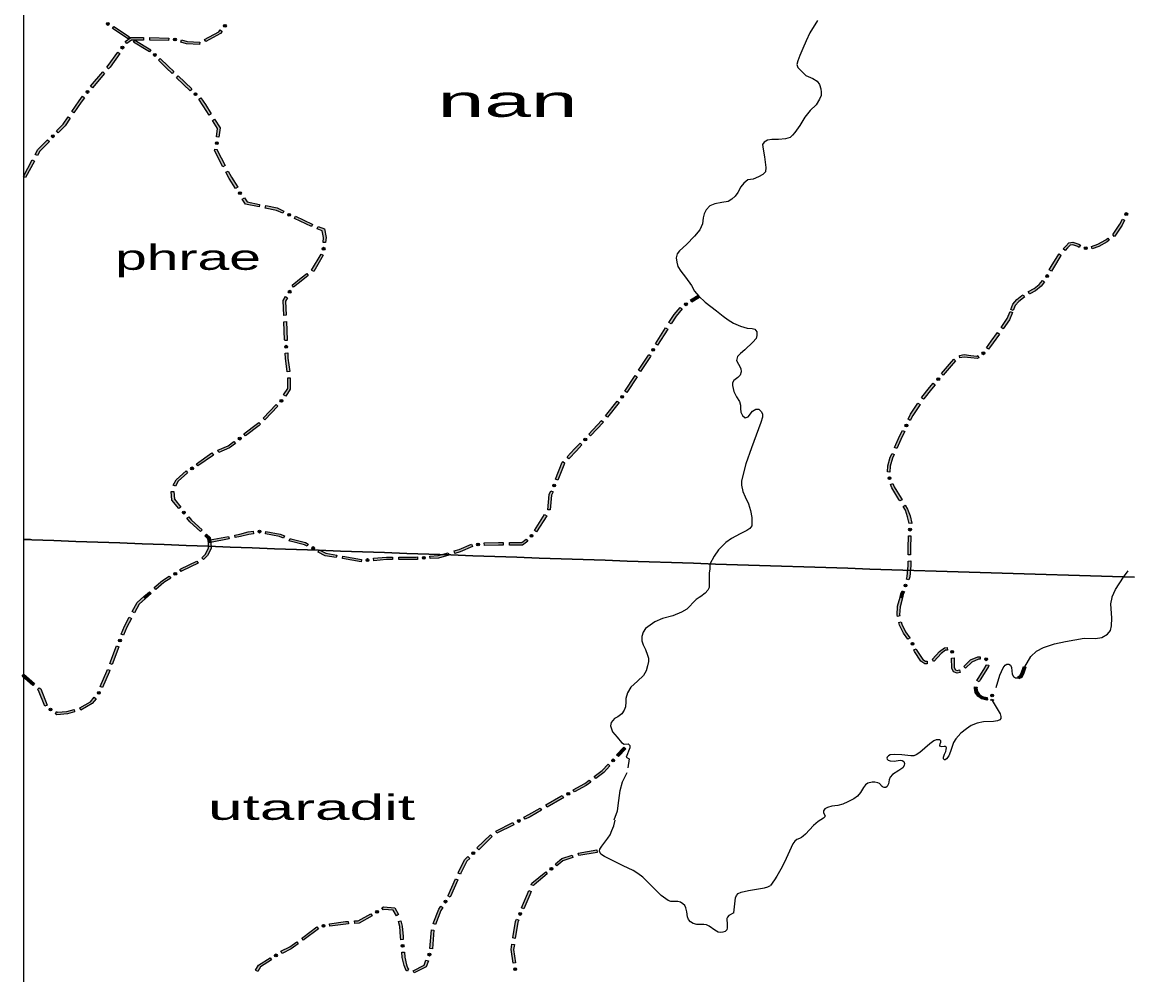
# Model space of a CAD drawing. Header units: metres. Extents: x -835890 to 1024355, y 79891 to 2211954.
# Drawn here: x -835336 to -659010, y 1499002 to 1650872 of the extents above; entities that cross this region are included whole.
import ezdxf

# ---------------------------------------------------------------- set-up
doc = ezdxf.new("R2010")
doc.units = ezdxf.units.M
doc.header["$LTSCALE"] = 2200
for name, color, linetype, lineweight in [('18', 7, 'Continuous', 13), ('20', 7, 'Continuous', 13), ('36', 7, 'Continuous', 13), ('37', 7, 'Continuous', 13)]:
    doc.layers.add(name, color=color, linetype=linetype, lineweight=lineweight)

msp = doc.modelspace()

# ---------------------------------------------------------------- hatches: boundary and pattern name
at = {"layer": '37'}
for points in [[(-821472, 1650453, 1), (-821847, 1650703, 1)], [(-802851, 1650456, 1), (-803129, 1650102, 1)], [(-820717, 1650189), (-818222, 1648523), (-818444, 1648190), (-820939, 1649857)], [(-806244, 1648127), (-803976, 1649350), (-803766, 1649618), (-803452, 1649370), (-803714, 1649038), (-806054, 1647775)], [(-819220, 1646996, 1), (-819476, 1646626, 1)], [(-818889, 1647789), (-818009, 1648420), (-815963, 1648420), (-815963, 1648020), (-817881, 1648020), (-818657, 1647464)], [(-817382, 1648002), (-814802, 1646471), (-815006, 1646127), (-817586, 1647658)], [(-814957, 1648418), (-811959, 1648329), (-811971, 1647929), (-814969, 1648018)], [(-810740, 1648093, 1), (-811190, 1648106, 1)], [(-809945, 1648051), (-809040, 1647809), (-807021, 1647690), (-807044, 1647291), (-809104, 1647412), (-810048, 1647665)], [(-821845, 1643700), (-821628, 1643958), (-820080, 1646106), (-819755, 1645872), (-821312, 1643712), (-821539, 1643442)], [(-814003, 1645475, 1), (-814325, 1645790, 1)], [(-813309, 1645076), (-812062, 1643857), (-811158, 1642988), (-811435, 1642699), (-812341, 1643570), (-813589, 1644790)], [(-824422, 1640640), (-822489, 1642935), (-822183, 1642677), (-824116, 1640382)], [(-810437, 1642295), (-808274, 1640216), (-808551, 1639928), (-810714, 1642006)], [(-824767, 1639918, 1), (-825045, 1639564, 1)], [(-827421, 1636619), (-826250, 1638351), (-825681, 1639077), (-825366, 1638830), (-825927, 1638115), (-827090, 1636395)], [(-807529, 1639223, 1), (-807853, 1639535, 1)], [(-806812, 1638790), (-806108, 1637733), (-805181, 1636267), (-805520, 1636053), (-806444, 1637515), (-807145, 1638569)], [(-829861, 1633518), (-828796, 1634585), (-827981, 1635790), (-827650, 1635566), (-828486, 1634330), (-829578, 1633236)], [(-804647, 1635421), (-803758, 1634015), (-803961, 1632546), (-804357, 1632601), (-804175, 1633925), (-804985, 1635207)], [(-830267, 1632829, 1), (-830585, 1632510, 1)], [(-833232, 1629788), (-832814, 1630559), (-831274, 1632103), (-830991, 1631820), (-832490, 1630318), (-832880, 1629597)], [(-804326, 1631360, 1), (-804265, 1631806, 1)], [(-804233, 1630565), (-804246, 1630475), (-802950, 1628015), (-803304, 1627828), (-804660, 1630402), (-804630, 1630619)], [(-835138, 1626271), (-833709, 1628909), (-833357, 1628718), (-834786, 1626080)], [(-802484, 1627130), (-801970, 1626154), (-800962, 1624566), (-801299, 1624352), (-802317, 1625953), (-802838, 1626944)], [(-800474, 1623425, 1), (-800715, 1623805, 1)], [(-799889, 1622878), (-799468, 1622214), (-797465, 1621813), (-797544, 1621421), (-799714, 1621855), (-800227, 1622664)], [(-796484, 1621616), (-794667, 1621252), (-793582, 1620758), (-793748, 1620394), (-794791, 1620869), (-796563, 1621224)], [(-659362, 1620083, 1), (-659158, 1620484, 1)], [(-792550, 1620068, 1), (-792959, 1620255, 1)], [(-791761, 1619928), (-789059, 1618687), (-789044, 1618681), (-789193, 1618309), (-789216, 1618319), (-791928, 1619564)], [(-659535, 1619301), (-659947, 1618490), (-661069, 1616770), (-661175, 1616693), (-661411, 1617015), (-661364, 1617050), (-660294, 1618691), (-659891, 1619482)], [(-788115, 1618309), (-787139, 1617918), (-786869, 1616564), (-786953, 1615724), (-787351, 1615763), (-787273, 1616544), (-787489, 1617627), (-788264, 1617937)], [(-666764, 1614972), (-666991, 1615093), (-667813, 1615396), (-668211, 1615324), (-668628, 1614907), (-669013, 1614454), (-669318, 1614713), (-668922, 1615178), (-668405, 1615695), (-667777, 1615809), (-666826, 1615459), (-666576, 1615325)], [(-661982, 1616102), (-662321, 1615855), (-663655, 1615092), (-664709, 1614751), (-664832, 1615131), (-663817, 1615460), (-662539, 1616191), (-662219, 1616425)], [(-787326, 1613701), (-788835, 1611108), (-789181, 1611309), (-787672, 1613902)], [(-787274, 1614525, 1), (-787229, 1614972, 1)], [(-669661, 1613692), (-669686, 1613664), (-670889, 1611719), (-671208, 1611165), (-671555, 1611365), (-671232, 1611924), (-670010, 1613900), (-669966, 1613952)], [(-665959, 1614863, 1), (-665515, 1614793, 1)], [(-789700, 1610460), (-790595, 1609819), (-792042, 1608611), (-792298, 1608919), (-790840, 1610136), (-789933, 1610785)], [(-671993, 1610204, 1), (-671769, 1610594, 1)], [(-792785, 1607706, 1), (-792560, 1608096, 1)], [(-672300, 1609457), (-672854, 1608786), (-673726, 1608059), (-674671, 1607586), (-674672, 1607585), (-674887, 1607923), (-674868, 1607935), (-673947, 1608396), (-673139, 1609069), (-672609, 1609711)], [(-793000, 1606935), (-793311, 1606396), (-793223, 1604136), (-793622, 1604120), (-793715, 1606496), (-793346, 1607135)], [(-728731, 1606590), (-727529, 1607339), (-727318, 1607000), (-728520, 1606251)], [(-675516, 1607048), (-675680, 1606943), (-676425, 1606363), (-677000, 1605700), (-677312, 1604903), (-677684, 1605048), (-677347, 1605910), (-676702, 1606654), (-675911, 1607270), (-675730, 1607386)], [(-732190, 1602973), (-731380, 1604243), (-730403, 1605407), (-730097, 1605150), (-731057, 1604006), (-731852, 1602758)], [(-729283, 1606011, 1), (-729665, 1605773, 1)], [(-677427, 1604609), (-677878, 1603419), (-678883, 1601956), (-679213, 1602183), (-678235, 1603606), (-677801, 1604751)], [(-793184, 1603137), (-793070, 1600243), (-793066, 1600140), (-793466, 1600123), (-793470, 1600226), (-793583, 1603121)], [(-734334, 1599596), (-732727, 1602129), (-732389, 1601915), (-733996, 1599381)], [(-679480, 1601145), (-680507, 1599753), (-681253, 1598727), (-681577, 1598962), (-680830, 1599990), (-679801, 1601383)], [(-793215, 1598907, 1), (-793234, 1599357, 1)], [(-792983, 1598141), (-792949, 1597329), (-792669, 1595178), (-793066, 1595126), (-793348, 1597294), (-793383, 1598125)], [(-737050, 1595402), (-735477, 1597794), (-735406, 1597907), (-735068, 1597693), (-735141, 1597577), (-736716, 1595182)], [(-734580, 1598834, 1), (-734821, 1598454, 1)], [(-682797, 1597345), (-683067, 1597241), (-684074, 1597339), (-685120, 1597475), (-685796, 1597363), (-685862, 1597757), (-685128, 1597880), (-684028, 1597736), (-683122, 1597648), (-682940, 1597718)], [(-682220, 1597929, 1), (-681891, 1598236, 1)], [(-686481, 1596860), (-687166, 1596099), (-688441, 1594597), (-688746, 1594856), (-687467, 1596362), (-686778, 1597128)], [(-792584, 1594157), (-792584, 1592383), (-793293, 1591246), (-793632, 1591458), (-792984, 1592497), (-792984, 1594157)], [(-739248, 1592059), (-737599, 1594566), (-737265, 1594346), (-738913, 1591840)], [(-689387, 1593793, 1), (-689096, 1594136, 1)], [(-689736, 1593073), (-690334, 1592369), (-691540, 1590838), (-691598, 1590751), (-691931, 1590973), (-691864, 1591073), (-690644, 1592623), (-690041, 1593332)], [(-794111, 1590312, 1), (-793873, 1590694, 1)], [(-742301, 1588125), (-740435, 1590475), (-740122, 1590226), (-741987, 1587876)], [(-739517, 1591310, 1), (-739797, 1590957, 1)], [(-794541, 1589643), (-796625, 1587485), (-796912, 1587763), (-794828, 1589921)], [(-692152, 1589919), (-693301, 1588194), (-693705, 1587387), (-694063, 1587566), (-693648, 1588395), (-692485, 1590141)], [(-797319, 1586766), (-797513, 1586565), (-799721, 1584920), (-799960, 1585241), (-797779, 1586866), (-797607, 1587044)], [(-744993, 1585193), (-742930, 1587372), (-742640, 1587097), (-744702, 1584918)], [(-694599, 1585598), (-694997, 1584801), (-695852, 1582883), (-696217, 1583045), (-695359, 1584972), (-694957, 1585777)], [(-694431, 1586381, 1), (-694230, 1586783, 1)], [(-801325, 1583725), (-802286, 1583009), (-803991, 1582290), (-804146, 1582659), (-802486, 1583359), (-801564, 1584046)], [(-800823, 1584349, 1), (-800462, 1584618, 1)], [(-748426, 1581557), (-747227, 1582834), (-746368, 1583741), (-746077, 1583466), (-746936, 1582560), (-748135, 1581283)], [(-745380, 1584493, 1), (-745690, 1584166, 1)], [(-804843, 1581863), (-807306, 1580150), (-807534, 1580478), (-805072, 1582192)], [(-696259, 1581969), (-696529, 1581364), (-696892, 1580090), (-696960, 1579150), (-697359, 1579178), (-697288, 1580160), (-696906, 1581501), (-696624, 1582132)], [(-808426, 1579614, 1), (-808056, 1579871, 1)], [(-750302, 1578002), (-749197, 1580736), (-749111, 1580828), (-748819, 1580555), (-748855, 1580517), (-749931, 1577853)], [(-808948, 1579008), (-808948, 1579008), (-810434, 1577683), (-810872, 1576879), (-811223, 1577070), (-810751, 1577935), (-809196, 1579322), (-809176, 1579336)], [(-696977, 1577953, 1), (-697045, 1578398, 1)], [(-750407, 1577209, 1), (-750575, 1576792, 1)], [(-696496, 1577316), (-696282, 1576810), (-695170, 1575001), (-695017, 1574743), (-695361, 1574539), (-695512, 1574794), (-696639, 1576626), (-696865, 1577160)], [(-811158, 1576076), (-811062, 1574821), (-810032, 1573578), (-810340, 1573322), (-811451, 1574664), (-811557, 1576045)], [(-751529, 1573149), (-751289, 1575560), (-751051, 1576148), (-750680, 1575998), (-750896, 1575463), (-751131, 1573109)], [(-809405, 1572507, 1), (-809692, 1572853, 1)], [(-694506, 1573883), (-694132, 1573255), (-693749, 1572152), (-693483, 1570992), (-693485, 1570961), (-693885, 1570985), (-693886, 1570959), (-694134, 1572041), (-694497, 1573085), (-694850, 1573679)], [(-808757, 1572037), (-808319, 1571509), (-806630, 1569969), (-806899, 1569673), (-808609, 1571232), (-809065, 1571782)], [(-753635, 1569862), (-752015, 1572387), (-751678, 1572171), (-753298, 1569646)], [(-801431, 1569091), (-800609, 1569251), (-799266, 1569618), (-798491, 1569722), (-798438, 1569325), (-799186, 1569225), (-800518, 1568861), (-801355, 1568698)], [(-797250, 1569686, 1), (-797696, 1569626, 1)], [(-796453, 1569686), (-794184, 1569249), (-793511, 1568960), (-793668, 1568592), (-794302, 1568864), (-796528, 1569293)], [(-693759, 1569750, 1), (-693732, 1570199, 1)], [(-805225, 1567963), (-805209, 1566965), (-805777, 1565825), (-806414, 1565200), (-806694, 1565485), (-806106, 1566064), (-805611, 1567056), (-805625, 1567957)], [(-805910, 1569262), (-805357, 1568707), (-805228, 1567996), (-805622, 1567925), (-805728, 1568513), (-806193, 1568979)], [(-805357, 1568326), (-802413, 1568900), (-802336, 1568507), (-805281, 1567933)], [(-792592, 1568565), (-792476, 1568515), (-790159, 1567904), (-789722, 1567677), (-789906, 1567322), (-790304, 1567529), (-792606, 1568136), (-792750, 1568198)], [(-766443, 1566575), (-765625, 1566809), (-763688, 1567672), (-763525, 1567306), (-765488, 1566432), (-766333, 1566190)], [(-762404, 1567624, 1), (-762854, 1567611, 1)], [(-761636, 1567848), (-759361, 1567917), (-758631, 1567917), (-758631, 1567517), (-759355, 1567517), (-761624, 1567448)], [(-757631, 1567917), (-755657, 1567917), (-754943, 1568453), (-754703, 1568133), (-755523, 1567517), (-757631, 1567517)], [(-753971, 1569167, 1), (-754271, 1568833, 1)], [(-693596, 1568968), (-693671, 1567006), (-693654, 1565981), (-694054, 1565974), (-694071, 1567010), (-693996, 1568984)], [(-788727, 1566935, 1), (-789126, 1567142, 1)], [(-787947, 1566755), (-786885, 1566204), (-785169, 1565917), (-785235, 1565522), (-787014, 1565820), (-788131, 1566400)], [(-770296, 1565754), (-768995, 1565844), (-767405, 1566300), (-767295, 1565915), (-768925, 1565448), (-770268, 1565355)], [(-807285, 1564610), (-809831, 1563390), (-809960, 1563307), (-810175, 1563645), (-810025, 1563740), (-807458, 1564970)], [(-784182, 1565749), (-781226, 1565238), (-781294, 1564844), (-784250, 1565355)], [(-780040, 1565146, 1), (-780488, 1565105, 1)], [(-779286, 1565416), (-777235, 1565603), (-776277, 1565603), (-776277, 1565203), (-777217, 1565203), (-779250, 1565017)], [(-775277, 1565603), (-772492, 1565603), (-772291, 1565617), (-772263, 1565218), (-772478, 1565203), (-775277, 1565203)], [(-771055, 1565501, 1), (-771504, 1565470, 1)], [(-693637, 1564981), (-693625, 1564246), (-693791, 1562440), (-693948, 1561948), (-694329, 1562070), (-694185, 1562520), (-694025, 1564261), (-694037, 1564974)], [(-811646, 1562232), (-812732, 1561540), (-814002, 1560437), (-814265, 1560739), (-812972, 1561861), (-811861, 1562570)], [(-811100, 1562818, 1), (-810721, 1563059, 1)], [(-694545, 1560854, 1), (-694378, 1561272, 1)], [(-815664, 1558993), (-816679, 1558112), (-817425, 1556717), (-817778, 1556905), (-816997, 1558366), (-815927, 1559295)], [(-814757, 1559781), (-815664, 1558993), (-815927, 1559295), (-815020, 1560083)], [(-694961, 1559094), (-695329, 1557686), (-695419, 1556383), (-695385, 1556251), (-695772, 1556151), (-695823, 1556346), (-695726, 1557751), (-695348, 1559195)], [(-694647, 1560060), (-694824, 1559616), (-694961, 1559094), (-695348, 1559195), (-695205, 1559742), (-695018, 1560209)], [(-817897, 1555835), (-818650, 1554425), (-819173, 1553147), (-819543, 1553299), (-819013, 1554596), (-818249, 1556024)], [(-695136, 1555282), (-695036, 1554893), (-694446, 1553668), (-693754, 1552745), (-693743, 1552728), (-694079, 1552510), (-694082, 1552515), (-694790, 1553459), (-695413, 1554755), (-695523, 1555183)], [(-819822, 1552089, 1), (-819652, 1552506, 1)], [(-693244, 1551592, 1), (-693489, 1551969, 1)], [(-819916, 1551296), (-820970, 1548488), (-821345, 1548629), (-820290, 1551437)], [(-692770, 1550951), (-692668, 1550718), (-691723, 1549276), (-691273, 1549002), (-691015, 1549002), (-691015, 1548602), (-691385, 1548602), (-692008, 1548982), (-693022, 1550527), (-693137, 1550792)], [(-690176, 1549324), (-690143, 1549340), (-689038, 1550538), (-688233, 1551142), (-687841, 1551186), (-687797, 1550788), (-688080, 1550757), (-688768, 1550240), (-689902, 1549011), (-690006, 1548963)], [(-686907, 1550311, 1), (-687156, 1550685, 1)], [(-686733, 1549518), (-686698, 1548007), (-686518, 1547611), (-686234, 1547516), (-685858, 1547603), (-685768, 1547213), (-686254, 1547101), (-686810, 1547286), (-687096, 1547916), (-687133, 1549508)], [(-685196, 1548172), (-684116, 1549206), (-682931, 1549700), (-682569, 1549723), (-682544, 1549323), (-682839, 1549305), (-683893, 1548865), (-684919, 1547883)], [(-681198, 1548370), (-681222, 1548172), (-681666, 1547482), (-682550, 1546038), (-682738, 1545719), (-683082, 1545922), (-682893, 1546244), (-682004, 1547695), (-681608, 1548312), (-681595, 1548420)], [(-681406, 1549211, 1), (-681815, 1549400, 1)], [(-676570, 1546527), (-676248, 1546706), (-676047, 1547110), (-675631, 1548175), (-675258, 1548030), (-675681, 1546947), (-675946, 1546417), (-676375, 1546178)], [(-833616, 1545129), (-835336, 1546618), (-835074, 1546920), (-833354, 1545432)], [(-821322, 1547552), (-821437, 1547245), (-822525, 1544792), (-822891, 1544954), (-821807, 1547396), (-821696, 1547692)], [(-831721, 1541832), (-832699, 1544336), (-832860, 1544475), (-832598, 1544778), (-832363, 1544574), (-831348, 1541977)], [(-683054, 1544872), (-683079, 1544695), (-682998, 1544166), (-682674, 1543720), (-682173, 1543386), (-681495, 1543216), (-681431, 1543224), (-681387, 1542826), (-681522, 1542811), (-682337, 1543015), (-682956, 1543427), (-683378, 1544009), (-683483, 1544693), (-683450, 1544929)], [(-823525, 1543018), (-824147, 1542240), (-825952, 1541206), (-826151, 1541553), (-824412, 1542549), (-823838, 1543268)], [(-823205, 1543753, 1), (-823022, 1544164, 1)], [(-680532, 1543741, 1), (-680752, 1543349, 1)], [(-680866, 1542816), (-680826, 1542945), (-680444, 1542825), (-680485, 1542696)], [(-830998, 1541402, 1), (-830607, 1541179, 1)], [(-826958, 1540908), (-828122, 1540603), (-829781, 1540475), (-830034, 1540620), (-829835, 1540967), (-829689, 1540884), (-828188, 1540999), (-827059, 1541295)], [(-740540, 1534062), (-739367, 1535320), (-739074, 1535048), (-740247, 1533790)], [(-744109, 1530636), (-742858, 1531576), (-741904, 1532600), (-741611, 1532327), (-742590, 1531277), (-743869, 1530316)], [(-740922, 1533359, 1), (-741229, 1533030, 1)], [(-747456, 1528523), (-745584, 1529528), (-744909, 1530035), (-744669, 1529715), (-745368, 1529190), (-747267, 1528170)], [(-751833, 1526096), (-749426, 1527466), (-749219, 1527577), (-749029, 1527224), (-749232, 1527115), (-751636, 1525749)], [(-748045, 1527980, 1), (-748441, 1527767, 1)], [(-755324, 1524166), (-754515, 1524572), (-752703, 1525602), (-752505, 1525254), (-754326, 1524219), (-755145, 1523809)], [(-755927, 1523640, 1), (-756329, 1523439, 1)], [(-759794, 1521927), (-757112, 1523270), (-756933, 1522913), (-759615, 1521569)], [(-762812, 1519243), (-760659, 1521333), (-760381, 1521046), (-762533, 1518956)], [(-763229, 1518560, 1), (-763552, 1518246, 1)], [(-743623, 1518526), (-746578, 1518011), (-746647, 1518405), (-743691, 1518920)], [(-765811, 1515237), (-765747, 1515380), (-764767, 1517345), (-764247, 1517850), (-763968, 1517563), (-764440, 1517106), (-765386, 1515210), (-765445, 1515075)], [(-747501, 1517717), (-749092, 1517186), (-750050, 1516386), (-750306, 1516693), (-749291, 1517541), (-747628, 1518096)], [(-751593, 1515111), (-753705, 1513380), (-753770, 1513224), (-754139, 1513377), (-754036, 1513626), (-751846, 1515420)], [(-751120, 1515757, 1), (-750772, 1516042, 1)], [(-767428, 1511620), (-767393, 1511671), (-766216, 1514323), (-765851, 1514161), (-767042, 1511475), (-767098, 1511394)], [(-754154, 1512300), (-754374, 1511770), (-755346, 1509544), (-755713, 1509704), (-754742, 1511927), (-754523, 1512454)], [(-777959, 1509714), (-777719, 1509847), (-775901, 1509695), (-775302, 1508613), (-775651, 1508419), (-776148, 1509314), (-777632, 1509438), (-777765, 1509364)], [(-769773, 1507190), (-768910, 1509460), (-768559, 1509971), (-768229, 1509745), (-768553, 1509273), (-769399, 1507048)], [(-767701, 1510868, 1), (-767956, 1510497, 1)], [(-782331, 1507592), (-781724, 1507633), (-779709, 1508747), (-779516, 1508397), (-781608, 1507240), (-782305, 1507193)], [(-778540, 1509164, 1), (-778934, 1508947, 1)], [(-774957, 1507630), (-774726, 1506782), (-774587, 1505109), (-774547, 1504631), (-774946, 1504598), (-774985, 1505076), (-775121, 1506712), (-775343, 1507525)], [(-756146, 1507711), (-756291, 1507380), (-756690, 1504824), (-757085, 1504885), (-756678, 1507493), (-756513, 1507871)], [(-756020, 1508501, 1), (-755840, 1508914, 1)], [(-790728, 1504877), (-790592, 1504978), (-788315, 1506659), (-788077, 1506337), (-790354, 1504656), (-790491, 1504555)], [(-787060, 1506854, 1), (-787506, 1506794, 1)], [(-786319, 1507154), (-783750, 1507498), (-783329, 1507526), (-783302, 1507127), (-783710, 1507099), (-786266, 1506758)], [(-770295, 1503191), (-770056, 1506181), (-769657, 1506150), (-769896, 1503159)], [(-794065, 1502758), (-792642, 1503471), (-791534, 1504285), (-791297, 1503963), (-792432, 1503129), (-793886, 1502401)], [(-794672, 1502240, 1), (-795050, 1501995, 1)], [(-774645, 1503394, 1), (-774682, 1503843, 1)], [(-774381, 1502638), (-774313, 1501813), (-774044, 1500602), (-773805, 1500004), (-773748, 1499979), (-773906, 1499612), (-774115, 1499702), (-774427, 1500483), (-774709, 1501753), (-774780, 1502605)], [(-770323, 1502439, 1), (-770478, 1502017, 1)], [(-756844, 1503836), (-756970, 1503023), (-756661, 1500929), (-757056, 1500870), (-757375, 1503025), (-757239, 1503897)], [(-798110, 1499773), (-797638, 1500547), (-795808, 1501739), (-795590, 1501404), (-797344, 1500262), (-797769, 1499565)], [(-773000, 1499662), (-771231, 1500548), (-770933, 1501358), (-770558, 1501220), (-770910, 1500261), (-772821, 1499304)], [(-756679, 1499688, 1), (-756745, 1500133, 1)]]:
    msp.add_hatch(color=256, dxfattribs=at).paths.add_polyline_path(points)

# ---------------------------------------------------------------- linework, layer by layer
at = {"layer": '18'}
for points in [[(-835042, 1568423), (-835042, 1789445)], [(-835042, 1568423), (-835042, 1789445)], [(-657948, 1562387), (-661465, 1562493), (-664982, 1562599), (-668500, 1562706), (-672017, 1562814), (-675534, 1562922), (-679052, 1563031), (-682569, 1563140), (-686086, 1563250), (-689603, 1563361), (-693121, 1563472), (-696638, 1563583), (-700155, 1563695), (-703672, 1563808), (-707189, 1563921), (-710707, 1564035), (-714224, 1564149), (-717741, 1564264), (-721258, 1564380), (-724775, 1564496), (-728292, 1564613), (-731809, 1564730), (-735326, 1564848), (-738843, 1564966), (-742360, 1565085), (-745877, 1565204), (-749394, 1565325), (-752911, 1565445), (-756427, 1565566), (-759944, 1565688), (-763461, 1565810), (-766978, 1565933), (-770495, 1566057), (-774012, 1566181), (-777528, 1566305), (-781045, 1566430), (-784562, 1566556), (-788078, 1566682), (-791595, 1566809), (-795112, 1566936), (-798628, 1567064), (-802145, 1567193), (-805662, 1567322), (-809178, 1567452), (-812695, 1567582), (-816211, 1567713), (-819728, 1567844), (-823244, 1567976), (-826761, 1568108), (-830277, 1568241), (-833794, 1568375), (-834020, 1568384), (-835042, 1568423)], [(-657948, 1562387), (-661465, 1562493), (-664982, 1562599), (-668500, 1562706), (-672017, 1562814), (-675534, 1562922), (-679052, 1563031), (-682569, 1563140), (-686086, 1563250), (-689603, 1563361), (-693121, 1563472), (-696638, 1563583), (-700155, 1563695), (-703672, 1563808), (-707189, 1563921), (-710707, 1564035), (-714224, 1564149), (-717741, 1564264), (-721258, 1564380), (-724775, 1564496), (-728292, 1564613), (-731809, 1564730), (-735326, 1564848), (-738843, 1564966), (-742360, 1565085), (-745877, 1565204), (-749394, 1565325), (-752911, 1565445), (-756427, 1565566), (-759944, 1565688), (-763461, 1565810), (-766978, 1565933), (-770495, 1566057), (-774012, 1566181), (-777528, 1566305), (-781045, 1566430), (-784562, 1566556), (-788078, 1566682), (-791595, 1566809), (-795112, 1566936), (-798628, 1567064), (-802145, 1567193), (-805662, 1567322), (-809178, 1567452), (-812695, 1567582), (-816211, 1567713), (-819728, 1567844), (-823244, 1567976), (-826761, 1568108), (-830277, 1568241), (-833794, 1568375), (-834020, 1568384), (-835042, 1568423)], [(-835042, 1347715), (-835042, 1568423), (-834020, 1568384), (-833794, 1568375), (-830277, 1568241), (-826761, 1568108), (-823244, 1567976), (-819728, 1567844), (-816211, 1567713), (-812695, 1567582), (-809178, 1567452), (-805662, 1567322), (-802145, 1567193), (-798628, 1567064), (-795112, 1566936), (-791595, 1566809), (-788078, 1566682), (-784562, 1566556), (-781045, 1566430), (-777528, 1566305), (-774012, 1566181), (-770495, 1566057), (-766978, 1565933), (-763461, 1565810), (-759944, 1565688), (-756427, 1565566), (-752911, 1565445), (-749394, 1565325), (-745877, 1565204), (-742360, 1565085), (-738843, 1564966), (-735326, 1564848), (-731809, 1564730), (-728292, 1564613), (-724775, 1564496), (-721258, 1564380), (-717741, 1564264), (-714224, 1564149), (-710707, 1564035), (-707189, 1563921), (-703672, 1563808), (-700155, 1563695), (-696638, 1563583), (-693121, 1563472), (-689603, 1563361), (-686086, 1563250), (-682569, 1563140), (-679052, 1563031), (-675534, 1562922), (-672017, 1562814), (-668500, 1562706), (-664982, 1562599), (-661465, 1562493), (-657948, 1562387)]]:
    msp.add_lwpolyline(points, dxfattribs=at)
at = {"layer": '36'}
for points in [[(-708484, 1651146), (-709706, 1649174), (-710317, 1647873), (-710829, 1646650), (-711341, 1645546), (-711657, 1644678), (-711814, 1644126), (-711657, 1643653), (-711263, 1643258), (-710356, 1642390), (-709272, 1641878), (-708562, 1641444), (-708208, 1640931), (-707971, 1640261), (-707932, 1639708), (-707932, 1639156), (-708168, 1638604), (-708720, 1637697), (-709666, 1636790), (-710533, 1635725), (-711302, 1634384), (-712130, 1633280), (-712484, 1632846), (-712879, 1632491), (-713588, 1632254), (-714731, 1632175), (-715795, 1632175), (-716466, 1632057), (-717017, 1631741), (-717254, 1631347), (-717175, 1630637), (-716978, 1629414), (-716761, 1627679), (-716801, 1627008), (-717234, 1626575), (-717904, 1626220), (-718771, 1625865), (-719599, 1625707), (-720269, 1625194), (-720742, 1624642)], [(-720742, 1624642), (-721215, 1623695), (-721649, 1623143), (-722142, 1622630), (-722772, 1622275), (-723758, 1622118), (-724861, 1621920), (-725689, 1621565), (-726280, 1620974), (-726596, 1620303), (-726714, 1619672), (-726832, 1618726), (-727266, 1617740), (-728094, 1616754), (-729414, 1615413), (-730518, 1614427), (-730872, 1613914), (-731030, 1613322), (-730951, 1612612), (-730754, 1611902), (-730281, 1611153), (-729572, 1610206), (-728606, 1608905), (-728094, 1607998), (-727423, 1607169)], [(-727423, 1607169), (-726439, 1606223), (-724586, 1604843), (-723561, 1603976), (-722772, 1603424), (-721905, 1602911), (-720801, 1602399), (-719736, 1602083), (-718908, 1602044), (-718514, 1601926), (-718199, 1601492), (-718159, 1600940), (-718278, 1600467), (-718830, 1599875), (-720072, 1598659), (-720781, 1598067), (-721254, 1597554), (-721412, 1596923), (-721097, 1596331), (-720742, 1595661), (-720702, 1595108), (-720821, 1594596), (-721215, 1594241), (-721846, 1593767), (-722062, 1593373), (-722062, 1592939), (-721826, 1591992), (-721432, 1591124), (-720959, 1590375), (-720801, 1589822), (-720761, 1589270), (-720722, 1588678), (-720446, 1588165), (-720012, 1587810), (-719579, 1587929), (-718869, 1588836), (-718357, 1589152), (-717844, 1589152), (-717450, 1588757), (-717292, 1588363), (-717253, 1587889), (-717529, 1587061), (-719046, 1582998), (-719953, 1580473), (-720643, 1577751), (-720643, 1577041), (-720407, 1576054), (-720052, 1575226), (-719500, 1574082), (-719165, 1573017), (-718968, 1571912), (-718968, 1571163), (-718968, 1570571), (-719283, 1570177), (-719756, 1569822), (-720821, 1569309), (-722240, 1568559), (-723107, 1567928), (-724270, 1566745), (-724980, 1565758), (-725650, 1564496), (-725690, 1563707), (-725768, 1563036), (-725768, 1562247), (-725768, 1561498), (-725788, 1560748), (-725985, 1560314), (-726419, 1559841), (-727089, 1559328), (-727372, 1559144)], [(-661513, 1559144), (-661491, 1559245), (-661001, 1560412), (-659695, 1562372), (-658948, 1563399)], [(-727372, 1559144), (-727878, 1558815), (-728390, 1558302), (-728863, 1557790), (-729336, 1557316), (-730204, 1556843), (-731584, 1556212), (-733239, 1555817), (-734422, 1555265), (-735940, 1554200), (-736295, 1553608), (-736531, 1552937), (-736492, 1552267), (-736295, 1551636), (-735940, 1550847), (-735625, 1549979), (-735467, 1549505), (-735467, 1548953), (-735605, 1548243), (-735802, 1547454), (-736236, 1546744), (-737221, 1545797), (-738246, 1544890), (-738798, 1543982), (-739074, 1543075), (-739074, 1542523), (-739133, 1541734), (-739330, 1541181), (-739725, 1540629), (-740355, 1540156), (-740868, 1539880), (-741420, 1539248), (-741499, 1538696)], [(-665966, 1552652), (-664197, 1552616), (-663170, 1552756), (-662237, 1553316), (-661771, 1553876), (-661631, 1554623), (-661584, 1555837), (-661724, 1558171), (-661513, 1559144)], [(-675444, 1548102), (-674465, 1549736), (-673578, 1550623), (-672458, 1551183), (-670732, 1551790), (-668936, 1552164), (-665966, 1552652)], [(-680028, 1544822), (-679409, 1546795), (-678896, 1547962), (-678569, 1548382), (-678289, 1548522), (-678010, 1548522), (-677730, 1548382), (-677543, 1548009), (-677450, 1546935), (-677263, 1546561), (-676937, 1546328), (-676517, 1546328), (-676097, 1546561), (-675864, 1547028), (-675444, 1548102)], [(-680675, 1542756), (-679400, 1540606), (-679257, 1540179), (-679257, 1539871), (-679423, 1539633), (-679779, 1539491), (-680443, 1539396), (-682008, 1539325), (-683028, 1539112), (-683976, 1538779), (-684735, 1538234), (-685636, 1537522), (-686442, 1536620), (-686798, 1536051), (-687106, 1535268), (-687296, 1534603), (-687580, 1533939), (-687912, 1533417), (-688126, 1533298), (-688268, 1533298), (-688387, 1533441), (-688387, 1533702), (-688268, 1534176), (-688031, 1534627), (-687983, 1534912), (-687960, 1535173), (-688007, 1535315), (-688149, 1535410), (-688292, 1535410), (-688659, 1535379), (-688901, 1535418), (-688979, 1535573), (-688956, 1535813), (-688837, 1536098), (-688861, 1536288), (-689003, 1536454), (-689240, 1536478), (-689596, 1536454), (-689928, 1536312), (-690615, 1535837), (-692204, 1534461), (-692773, 1534058), (-693153, 1533892), (-693603, 1533892), (-695050, 1534081), (-696211, 1534129), (-696923, 1534058), (-697207, 1533915), (-697397, 1533725), (-697444, 1533559), (-697421, 1533370), (-697255, 1533251), (-696899, 1533132), (-696259, 1533085), (-695310, 1533203), (-694978, 1533180), (-694741, 1532990), (-694646, 1532705), (-694694, 1532397), (-694907, 1532017), (-695548, 1531566), (-696520, 1530926), (-696899, 1530499), (-697065, 1530119), (-697184, 1529455), (-697373, 1529051), (-697604, 1528890), (-697847, 1528849), (-698029, 1528950), (-698142, 1529018)], [(-741499, 1538696), (-741183, 1537749), (-740434, 1536882), (-739764, 1536053), (-739350, 1535777), (-738719, 1535816), (-738443, 1535580), (-738443, 1535185), (-739035, 1533726), (-738537, 1533454), (-738731, 1532023)], [(-740915, 1523739), (-740406, 1525136), (-740158, 1526790), (-739993, 1528403), (-739621, 1529768), (-738876, 1531257)], [(-740915, 1523739), (-740406, 1525136), (-740158, 1526790), (-739993, 1528403), (-739621, 1529768), (-738876, 1531257)], [(-698142, 1529018), (-698194, 1529048), (-698630, 1529502), (-698891, 1529621), (-699341, 1529739), (-699768, 1529739), (-700503, 1529550), (-700835, 1529289), (-701144, 1528861), (-701665, 1528078), (-702116, 1527509), (-702709, 1527058), (-703681, 1526560), (-704463, 1526228), (-705269, 1525990), (-706242, 1525872), (-706929, 1525682), (-707356, 1525492), (-707451, 1525326), (-707522, 1525136), (-707522, 1524852), (-707285, 1524377), (-707309, 1524187), (-707522, 1523997), (-708376, 1523428), (-709158, 1522835), (-709775, 1522099), (-710391, 1521435), (-710794, 1521103), (-711055, 1520913), (-711387, 1520747), (-711814, 1520557)], [(-721841, 1508878), (-722649, 1508444), (-722859, 1508204), (-722949, 1508009), (-722979, 1507739), (-722919, 1507230), (-722904, 1506481), (-722979, 1506196), (-723218, 1505927), (-723592, 1505792), (-724012, 1505762), (-724326, 1505837), (-724865, 1506136), (-725793, 1506751), (-726227, 1506960), (-726617, 1507020), (-727051, 1507020), (-727725, 1507020), (-728338, 1507170), (-728773, 1507470), (-729072, 1507844), (-729237, 1508264), (-729356, 1509028), (-729491, 1509687), (-729656, 1510077), (-729955, 1510346), (-730345, 1510571), (-730749, 1510691), (-731198, 1510706), (-731887, 1510721), (-732306, 1510871), (-733429, 1511665), (-734327, 1512533), (-736333, 1514571), (-737172, 1515155), (-737920, 1515635), (-739492, 1516399), (-740900, 1517088), (-742472, 1517852), (-743055, 1518226), (-743167, 1518437), (-743247, 1518738), (-743187, 1519060), (-742903, 1519538), (-741960, 1520811), (-741576, 1521330), (-741277, 1522005), (-741002, 1522752), (-740791, 1523677)], [(-711814, 1520557), (-712122, 1520296), (-712430, 1519869), (-713786, 1516963)], [(-713786, 1516963), (-714349, 1515855), (-714988, 1514720), (-715360, 1514163), (-716022, 1513236)], [(-721841, 1508878), (-721584, 1511281), (-721446, 1511673), (-721133, 1511986), (-720662, 1512202), (-719525, 1512457), (-717897, 1512695), (-716937, 1512852), (-716427, 1513029), (-716022, 1513236)]]:
    msp.add_lwpolyline(points, dxfattribs=at)
at = {"layer": '37'}
for points in [[(-820717, 1650189), (-818222, 1648523), (-818444, 1648190), (-820939, 1649857)], [(-806244, 1648127), (-803976, 1649350), (-803766, 1649618), (-803452, 1649370), (-803714, 1649038), (-806054, 1647775)], [(-818889, 1647789), (-818009, 1648420), (-815963, 1648420), (-815963, 1648020), (-817881, 1648020), (-818657, 1647464)], [(-817382, 1648002), (-814802, 1646471), (-815006, 1646127), (-817586, 1647658)], [(-814957, 1648418), (-811959, 1648329), (-811971, 1647929), (-814969, 1648018)], [(-809945, 1648051), (-809040, 1647809), (-807021, 1647690), (-807044, 1647291), (-809104, 1647412), (-810048, 1647665)], [(-821845, 1643700), (-821628, 1643958), (-820080, 1646106), (-819755, 1645872), (-821312, 1643712), (-821539, 1643442)], [(-813309, 1645076), (-812062, 1643857), (-811158, 1642988), (-811435, 1642699), (-812341, 1643570), (-813589, 1644790)], [(-824422, 1640640), (-822489, 1642935), (-822183, 1642677), (-824116, 1640382)], [(-810437, 1642295), (-808274, 1640216), (-808551, 1639928), (-810714, 1642006)], [(-827421, 1636619), (-826250, 1638351), (-825681, 1639077), (-825366, 1638830), (-825927, 1638115), (-827090, 1636395)], [(-806812, 1638790), (-806108, 1637733), (-805181, 1636267), (-805520, 1636053), (-806444, 1637515), (-807145, 1638569)], [(-829861, 1633518), (-828796, 1634585), (-827981, 1635790), (-827650, 1635566), (-828486, 1634330), (-829578, 1633236)], [(-804647, 1635421), (-803758, 1634015), (-803961, 1632546), (-804357, 1632601), (-804175, 1633925), (-804985, 1635207)], [(-833232, 1629788), (-832814, 1630559), (-831274, 1632103), (-830991, 1631820), (-832490, 1630318), (-832880, 1629597)], [(-804233, 1630565), (-804246, 1630475), (-802950, 1628015), (-803304, 1627828), (-804660, 1630402), (-804630, 1630619)], [(-835138, 1626271), (-833709, 1628909), (-833357, 1628718), (-834786, 1626080)], [(-802484, 1627130), (-801970, 1626154), (-800962, 1624566), (-801299, 1624352), (-802317, 1625953), (-802838, 1626944)], [(-799889, 1622878), (-799468, 1622214), (-797465, 1621813), (-797544, 1621421), (-799714, 1621855), (-800227, 1622664)], [(-796484, 1621616), (-794667, 1621252), (-793582, 1620758), (-793748, 1620394), (-794791, 1620869), (-796563, 1621224)], [(-791761, 1619928), (-789059, 1618687), (-789044, 1618681), (-789193, 1618309), (-789216, 1618319), (-791928, 1619564)], [(-659535, 1619301), (-659947, 1618490), (-661069, 1616770), (-661175, 1616693), (-661411, 1617015), (-661364, 1617050), (-660294, 1618691), (-659891, 1619482)], [(-788115, 1618309), (-787139, 1617918), (-786869, 1616564), (-786953, 1615724), (-787351, 1615763), (-787273, 1616544), (-787489, 1617627), (-788264, 1617937)], [(-666764, 1614972), (-666991, 1615093), (-667813, 1615396), (-668211, 1615324), (-668628, 1614907), (-669013, 1614454), (-669318, 1614713), (-668922, 1615178), (-668405, 1615695), (-667777, 1615809), (-666826, 1615459), (-666576, 1615325)], [(-661982, 1616102), (-662321, 1615855), (-663655, 1615092), (-664709, 1614751), (-664832, 1615131), (-663817, 1615460), (-662539, 1616191), (-662219, 1616425)], [(-787326, 1613701), (-788835, 1611108), (-789181, 1611309), (-787672, 1613902)], [(-669661, 1613692), (-669686, 1613664), (-670889, 1611719), (-671208, 1611165), (-671555, 1611365), (-671232, 1611924), (-670010, 1613900), (-669966, 1613952)], [(-789700, 1610460), (-790595, 1609819), (-792042, 1608611), (-792298, 1608919), (-790840, 1610136), (-789933, 1610785)], [(-672300, 1609457), (-672854, 1608786), (-673726, 1608059), (-674671, 1607586), (-674672, 1607585), (-674887, 1607923), (-674868, 1607935), (-673947, 1608396), (-673139, 1609069), (-672609, 1609711)], [(-793000, 1606935), (-793311, 1606396), (-793223, 1604136), (-793622, 1604120), (-793715, 1606496), (-793346, 1607135)], [(-728731, 1606590), (-727529, 1607339), (-727318, 1607000), (-728520, 1606251)], [(-675516, 1607048), (-675680, 1606943), (-676425, 1606363), (-677000, 1605700), (-677312, 1604903), (-677684, 1605048), (-677347, 1605910), (-676702, 1606654), (-675911, 1607270), (-675730, 1607386)], [(-732190, 1602973), (-731380, 1604243), (-730403, 1605407), (-730097, 1605150), (-731057, 1604006), (-731852, 1602758)], [(-677427, 1604609), (-677878, 1603419), (-678883, 1601956), (-679213, 1602183), (-678235, 1603606), (-677801, 1604751)], [(-793184, 1603137), (-793070, 1600243), (-793066, 1600140), (-793466, 1600123), (-793470, 1600226), (-793583, 1603121)], [(-734334, 1599596), (-732727, 1602129), (-732389, 1601915), (-733996, 1599381)], [(-679480, 1601145), (-680507, 1599753), (-681253, 1598727), (-681577, 1598962), (-680830, 1599990), (-679801, 1601383)], [(-792983, 1598141), (-792949, 1597329), (-792669, 1595178), (-793066, 1595126), (-793348, 1597294), (-793383, 1598125)], [(-737050, 1595402), (-735477, 1597794), (-735406, 1597907), (-735068, 1597693), (-735141, 1597577), (-736716, 1595182)], [(-682797, 1597345), (-683067, 1597241), (-684074, 1597339), (-685120, 1597475), (-685796, 1597363), (-685862, 1597757), (-685128, 1597880), (-684028, 1597736), (-683122, 1597648), (-682940, 1597718)], [(-686481, 1596860), (-687166, 1596099), (-688441, 1594597), (-688746, 1594856), (-687467, 1596362), (-686778, 1597128)], [(-792584, 1594157), (-792584, 1592383), (-793293, 1591246), (-793632, 1591458), (-792984, 1592497), (-792984, 1594157)], [(-739248, 1592059), (-737599, 1594566), (-737265, 1594346), (-738913, 1591840)], [(-689736, 1593073), (-690334, 1592369), (-691540, 1590838), (-691598, 1590751), (-691931, 1590973), (-691864, 1591073), (-690644, 1592623), (-690041, 1593332)], [(-742301, 1588125), (-740435, 1590475), (-740122, 1590226), (-741987, 1587876)], [(-794541, 1589643), (-796625, 1587485), (-796912, 1587763), (-794828, 1589921)], [(-692152, 1589919), (-693301, 1588194), (-693705, 1587387), (-694063, 1587566), (-693648, 1588395), (-692485, 1590141)], [(-797319, 1586766), (-797513, 1586565), (-799721, 1584920), (-799960, 1585241), (-797779, 1586866), (-797607, 1587044)], [(-744993, 1585193), (-742930, 1587372), (-742640, 1587097), (-744702, 1584918)], [(-694599, 1585598), (-694997, 1584801), (-695852, 1582883), (-696217, 1583045), (-695359, 1584972), (-694957, 1585777)], [(-801325, 1583725), (-802286, 1583009), (-803991, 1582290), (-804146, 1582659), (-802486, 1583359), (-801564, 1584046)], [(-748426, 1581557), (-747227, 1582834), (-746368, 1583741), (-746077, 1583466), (-746936, 1582560), (-748135, 1581283)], [(-804843, 1581863), (-807306, 1580150), (-807534, 1580478), (-805072, 1582192)], [(-696259, 1581969), (-696529, 1581364), (-696892, 1580090), (-696960, 1579150), (-697359, 1579178), (-697288, 1580160), (-696906, 1581501), (-696624, 1582132)], [(-750302, 1578002), (-749197, 1580736), (-749111, 1580828), (-748819, 1580555), (-748855, 1580517), (-749931, 1577853)], [(-808948, 1579008), (-808948, 1579008), (-810434, 1577683), (-810872, 1576879), (-811223, 1577070), (-810751, 1577935), (-809196, 1579322), (-809176, 1579336)], [(-696496, 1577316), (-696282, 1576810), (-695170, 1575001), (-695017, 1574743), (-695361, 1574539), (-695512, 1574794), (-696639, 1576626), (-696865, 1577160)], [(-811158, 1576076), (-811062, 1574821), (-810032, 1573578), (-810340, 1573322), (-811451, 1574664), (-811557, 1576045)], [(-751529, 1573149), (-751289, 1575560), (-751051, 1576148), (-750680, 1575998), (-750896, 1575463), (-751131, 1573109)], [(-694506, 1573883), (-694132, 1573255), (-693749, 1572152), (-693483, 1570992), (-693485, 1570961), (-693885, 1570985), (-693886, 1570959), (-694134, 1572041), (-694497, 1573085), (-694850, 1573679)], [(-808757, 1572037), (-808319, 1571509), (-806630, 1569969), (-806899, 1569673), (-808609, 1571232), (-809065, 1571782)], [(-753635, 1569862), (-752015, 1572387), (-751678, 1572171), (-753298, 1569646)], [(-801431, 1569091), (-800609, 1569251), (-799266, 1569618), (-798491, 1569722), (-798438, 1569325), (-799186, 1569225), (-800518, 1568861), (-801355, 1568698)], [(-796453, 1569686), (-794184, 1569249), (-793511, 1568960), (-793668, 1568592), (-794302, 1568864), (-796528, 1569293)], [(-805225, 1567963), (-805209, 1566965), (-805777, 1565825), (-806414, 1565200), (-806694, 1565485), (-806106, 1566064), (-805611, 1567056), (-805625, 1567957)], [(-805910, 1569262), (-805357, 1568707), (-805228, 1567996), (-805622, 1567925), (-805728, 1568513), (-806193, 1568979)], [(-805357, 1568326), (-802413, 1568900), (-802336, 1568507), (-805281, 1567933)], [(-792592, 1568565), (-792476, 1568515), (-790159, 1567904), (-789722, 1567677), (-789906, 1567322), (-790304, 1567529), (-792606, 1568136), (-792750, 1568198)], [(-766443, 1566575), (-765625, 1566809), (-763688, 1567672), (-763525, 1567306), (-765488, 1566432), (-766333, 1566190)], [(-761636, 1567848), (-759361, 1567917), (-758631, 1567917), (-758631, 1567517), (-759355, 1567517), (-761624, 1567448)], [(-757631, 1567917), (-755657, 1567917), (-754943, 1568453), (-754703, 1568133), (-755523, 1567517), (-757631, 1567517)], [(-693596, 1568968), (-693671, 1567006), (-693654, 1565981), (-694054, 1565974), (-694071, 1567010), (-693996, 1568984)], [(-787947, 1566755), (-786885, 1566204), (-785169, 1565917), (-785235, 1565522), (-787014, 1565820), (-788131, 1566400)], [(-770296, 1565754), (-768995, 1565844), (-767405, 1566300), (-767295, 1565915), (-768925, 1565448), (-770268, 1565355)], [(-807285, 1564610), (-809831, 1563390), (-809960, 1563307), (-810175, 1563645), (-810025, 1563740), (-807458, 1564970)], [(-784182, 1565749), (-781226, 1565238), (-781294, 1564844), (-784250, 1565355)], [(-779286, 1565416), (-777235, 1565603), (-776277, 1565603), (-776277, 1565203), (-777217, 1565203), (-779250, 1565017)], [(-775277, 1565603), (-772492, 1565603), (-772291, 1565617), (-772263, 1565218), (-772478, 1565203), (-775277, 1565203)], [(-693637, 1564981), (-693625, 1564246), (-693791, 1562440), (-693948, 1561948), (-694329, 1562070), (-694185, 1562520), (-694025, 1564261), (-694037, 1564974)], [(-811646, 1562232), (-812732, 1561540), (-814002, 1560437), (-814265, 1560739), (-812972, 1561861), (-811861, 1562570)], [(-815664, 1558993), (-816679, 1558112), (-817425, 1556717), (-817778, 1556905), (-816997, 1558366), (-815927, 1559295)], [(-814757, 1559781), (-815664, 1558993), (-815927, 1559295), (-815020, 1560083)], [(-694961, 1559094), (-695329, 1557686), (-695419, 1556383), (-695385, 1556251), (-695772, 1556151), (-695823, 1556346), (-695726, 1557751), (-695348, 1559195)], [(-694647, 1560060), (-694824, 1559616), (-694961, 1559094), (-695348, 1559195), (-695205, 1559742), (-695018, 1560209)], [(-817897, 1555835), (-818650, 1554425), (-819173, 1553147), (-819543, 1553299), (-819013, 1554596), (-818249, 1556024)], [(-695136, 1555282), (-695036, 1554893), (-694446, 1553668), (-693754, 1552745), (-693743, 1552728), (-694079, 1552510), (-694082, 1552515), (-694790, 1553459), (-695413, 1554755), (-695523, 1555183)], [(-819916, 1551296), (-820970, 1548488), (-821345, 1548629), (-820290, 1551437)], [(-692770, 1550951), (-692668, 1550718), (-691723, 1549276), (-691273, 1549002), (-691015, 1549002), (-691015, 1548602), (-691385, 1548602), (-692008, 1548982), (-693022, 1550527), (-693137, 1550792)], [(-690176, 1549324), (-690143, 1549340), (-689038, 1550538), (-688233, 1551142), (-687841, 1551186), (-687797, 1550788), (-688080, 1550757), (-688768, 1550240), (-689902, 1549011), (-690006, 1548963)], [(-686733, 1549518), (-686698, 1548007), (-686518, 1547611), (-686234, 1547516), (-685858, 1547603), (-685768, 1547213), (-686254, 1547101), (-686810, 1547286), (-687096, 1547916), (-687133, 1549508)], [(-685196, 1548172), (-684116, 1549206), (-682931, 1549700), (-682569, 1549723), (-682544, 1549323), (-682839, 1549305), (-683893, 1548865), (-684919, 1547883)], [(-681198, 1548370), (-681222, 1548172), (-681666, 1547482), (-682550, 1546038), (-682738, 1545719), (-683082, 1545922), (-682893, 1546244), (-682004, 1547695), (-681608, 1548312), (-681595, 1548420)], [(-676570, 1546527), (-676248, 1546706), (-676047, 1547110), (-675631, 1548175), (-675258, 1548030), (-675681, 1546947), (-675946, 1546417), (-676375, 1546178)], [(-833616, 1545129), (-835336, 1546618), (-835074, 1546920), (-833354, 1545432)], [(-821322, 1547552), (-821437, 1547245), (-822525, 1544792), (-822891, 1544954), (-821807, 1547396), (-821696, 1547692)], [(-831721, 1541832), (-832699, 1544336), (-832860, 1544475), (-832598, 1544778), (-832363, 1544574), (-831348, 1541977)], [(-683054, 1544872), (-683079, 1544695), (-682998, 1544166), (-682674, 1543720), (-682173, 1543386), (-681495, 1543216), (-681431, 1543224), (-681387, 1542826), (-681522, 1542811), (-682337, 1543015), (-682956, 1543427), (-683378, 1544009), (-683483, 1544693), (-683450, 1544929)], [(-823525, 1543018), (-824147, 1542240), (-825952, 1541206), (-826151, 1541553), (-824412, 1542549), (-823838, 1543268)], [(-680866, 1542816), (-680826, 1542945), (-680444, 1542825), (-680485, 1542696)], [(-826958, 1540908), (-828122, 1540603), (-829781, 1540475), (-830034, 1540620), (-829835, 1540967), (-829689, 1540884), (-828188, 1540999), (-827059, 1541295)], [(-740540, 1534062), (-739367, 1535320), (-739074, 1535048), (-740247, 1533790)], [(-744109, 1530636), (-742858, 1531576), (-741904, 1532600), (-741611, 1532327), (-742590, 1531277), (-743869, 1530316)], [(-747456, 1528523), (-745584, 1529528), (-744909, 1530035), (-744669, 1529715), (-745368, 1529190), (-747267, 1528170)], [(-751833, 1526096), (-749426, 1527466), (-749219, 1527577), (-749029, 1527224), (-749232, 1527115), (-751636, 1525749)], [(-755324, 1524166), (-754515, 1524572), (-752703, 1525602), (-752505, 1525254), (-754326, 1524219), (-755145, 1523809)], [(-759794, 1521927), (-757112, 1523270), (-756933, 1522913), (-759615, 1521569)], [(-762812, 1519243), (-760659, 1521333), (-760381, 1521046), (-762533, 1518956)], [(-743623, 1518526), (-746578, 1518011), (-746647, 1518405), (-743691, 1518920)], [(-765811, 1515237), (-765747, 1515380), (-764767, 1517345), (-764247, 1517850), (-763968, 1517563), (-764440, 1517106), (-765386, 1515210), (-765445, 1515075)], [(-747501, 1517717), (-749092, 1517186), (-750050, 1516386), (-750306, 1516693), (-749291, 1517541), (-747628, 1518096)], [(-751593, 1515111), (-753705, 1513380), (-753770, 1513224), (-754139, 1513377), (-754036, 1513626), (-751846, 1515420)], [(-767428, 1511620), (-767393, 1511671), (-766216, 1514323), (-765851, 1514161), (-767042, 1511475), (-767098, 1511394)], [(-754154, 1512300), (-754374, 1511770), (-755346, 1509544), (-755713, 1509704), (-754742, 1511927), (-754523, 1512454)], [(-777959, 1509714), (-777719, 1509847), (-775901, 1509695), (-775302, 1508613), (-775651, 1508419), (-776148, 1509314), (-777632, 1509438), (-777765, 1509364)], [(-769773, 1507190), (-768910, 1509460), (-768559, 1509971), (-768229, 1509745), (-768553, 1509273), (-769399, 1507048)], [(-782331, 1507592), (-781724, 1507633), (-779709, 1508747), (-779516, 1508397), (-781608, 1507240), (-782305, 1507193)], [(-774957, 1507630), (-774726, 1506782), (-774587, 1505109), (-774547, 1504631), (-774946, 1504598), (-774985, 1505076), (-775121, 1506712), (-775343, 1507525)], [(-756146, 1507711), (-756291, 1507380), (-756690, 1504824), (-757085, 1504885), (-756678, 1507493), (-756513, 1507871)], [(-790728, 1504877), (-790592, 1504978), (-788315, 1506659), (-788077, 1506337), (-790354, 1504656), (-790491, 1504555)], [(-786319, 1507154), (-783750, 1507498), (-783329, 1507526), (-783302, 1507127), (-783710, 1507099), (-786266, 1506758)], [(-770295, 1503191), (-770056, 1506181), (-769657, 1506150), (-769896, 1503159)], [(-794065, 1502758), (-792642, 1503471), (-791534, 1504285), (-791297, 1503963), (-792432, 1503129), (-793886, 1502401)], [(-774381, 1502638), (-774313, 1501813), (-774044, 1500602), (-773805, 1500004), (-773748, 1499979), (-773906, 1499612), (-774115, 1499702), (-774427, 1500483), (-774709, 1501753), (-774780, 1502605)], [(-756844, 1503836), (-756970, 1503023), (-756661, 1500929), (-757056, 1500870), (-757375, 1503025), (-757239, 1503897)], [(-798110, 1499773), (-797638, 1500547), (-795808, 1501739), (-795590, 1501404), (-797344, 1500262), (-797769, 1499565)], [(-773000, 1499662), (-771231, 1500548), (-770933, 1501358), (-770558, 1501220), (-770910, 1500261), (-772821, 1499304)]]:
    msp.add_lwpolyline(points, close=True, dxfattribs=at)
for centre in [(-821660, 1650578), (-802990, 1650279), (-819348, 1646811), (-810965, 1648100), (-814164, 1645633), (-824906, 1639741), (-807691, 1639379), (-830426, 1632669), (-804295, 1631583), (-800594, 1623615), (-659260, 1620283), (-792755, 1620161), (-787251, 1614749), (-665737, 1614828), (-671881, 1610399), (-792672, 1607901), (-729474, 1605892), (-793224, 1599132), (-734701, 1598644), (-682055, 1598082), (-689241, 1593965), (-793992, 1590503), (-739657, 1591133), (-694331, 1586582), (-800643, 1584483), (-745535, 1584330), (-808241, 1579743), (-697011, 1578175), (-750491, 1577000), (-809548, 1572680), (-797473, 1569656), (-693745, 1569975), (-762629, 1567617), (-754121, 1569000), (-788927, 1567039), (-780264, 1565126), (-771279, 1565486), (-810910, 1562938), (-694461, 1561063), (-819737, 1552297), (-693366, 1551781), (-687031, 1550498), (-681611, 1549305), (-823113, 1543959), (-680642, 1543545), (-830803, 1541291), (-741075, 1533195), (-748243, 1527874), (-756128, 1523540), (-763390, 1518403), (-750946, 1515900), (-767829, 1510682), (-778737, 1509055), (-755930, 1508707), (-787283, 1506824), (-794861, 1502117), (-774663, 1503618), (-770400, 1502228), (-756712, 1499910)]:
    msp.add_circle(centre, 225, dxfattribs=at)

# ---------------------------------------------------------------- texts
at = {"layer": '20'}
for s, height, width, p in [('nan', 5000, 2, (-769071, 1635774)), ('phrae', 4000, 1.7, (-820513, 1611383)), ('utaradit', 4000, 1.85, (-805684, 1523716))]:
    msp.add_text(s, height=height, dxfattribs=dict(at, width=width)).set_placement(p)

doc.saveas('drawing.dxf')
